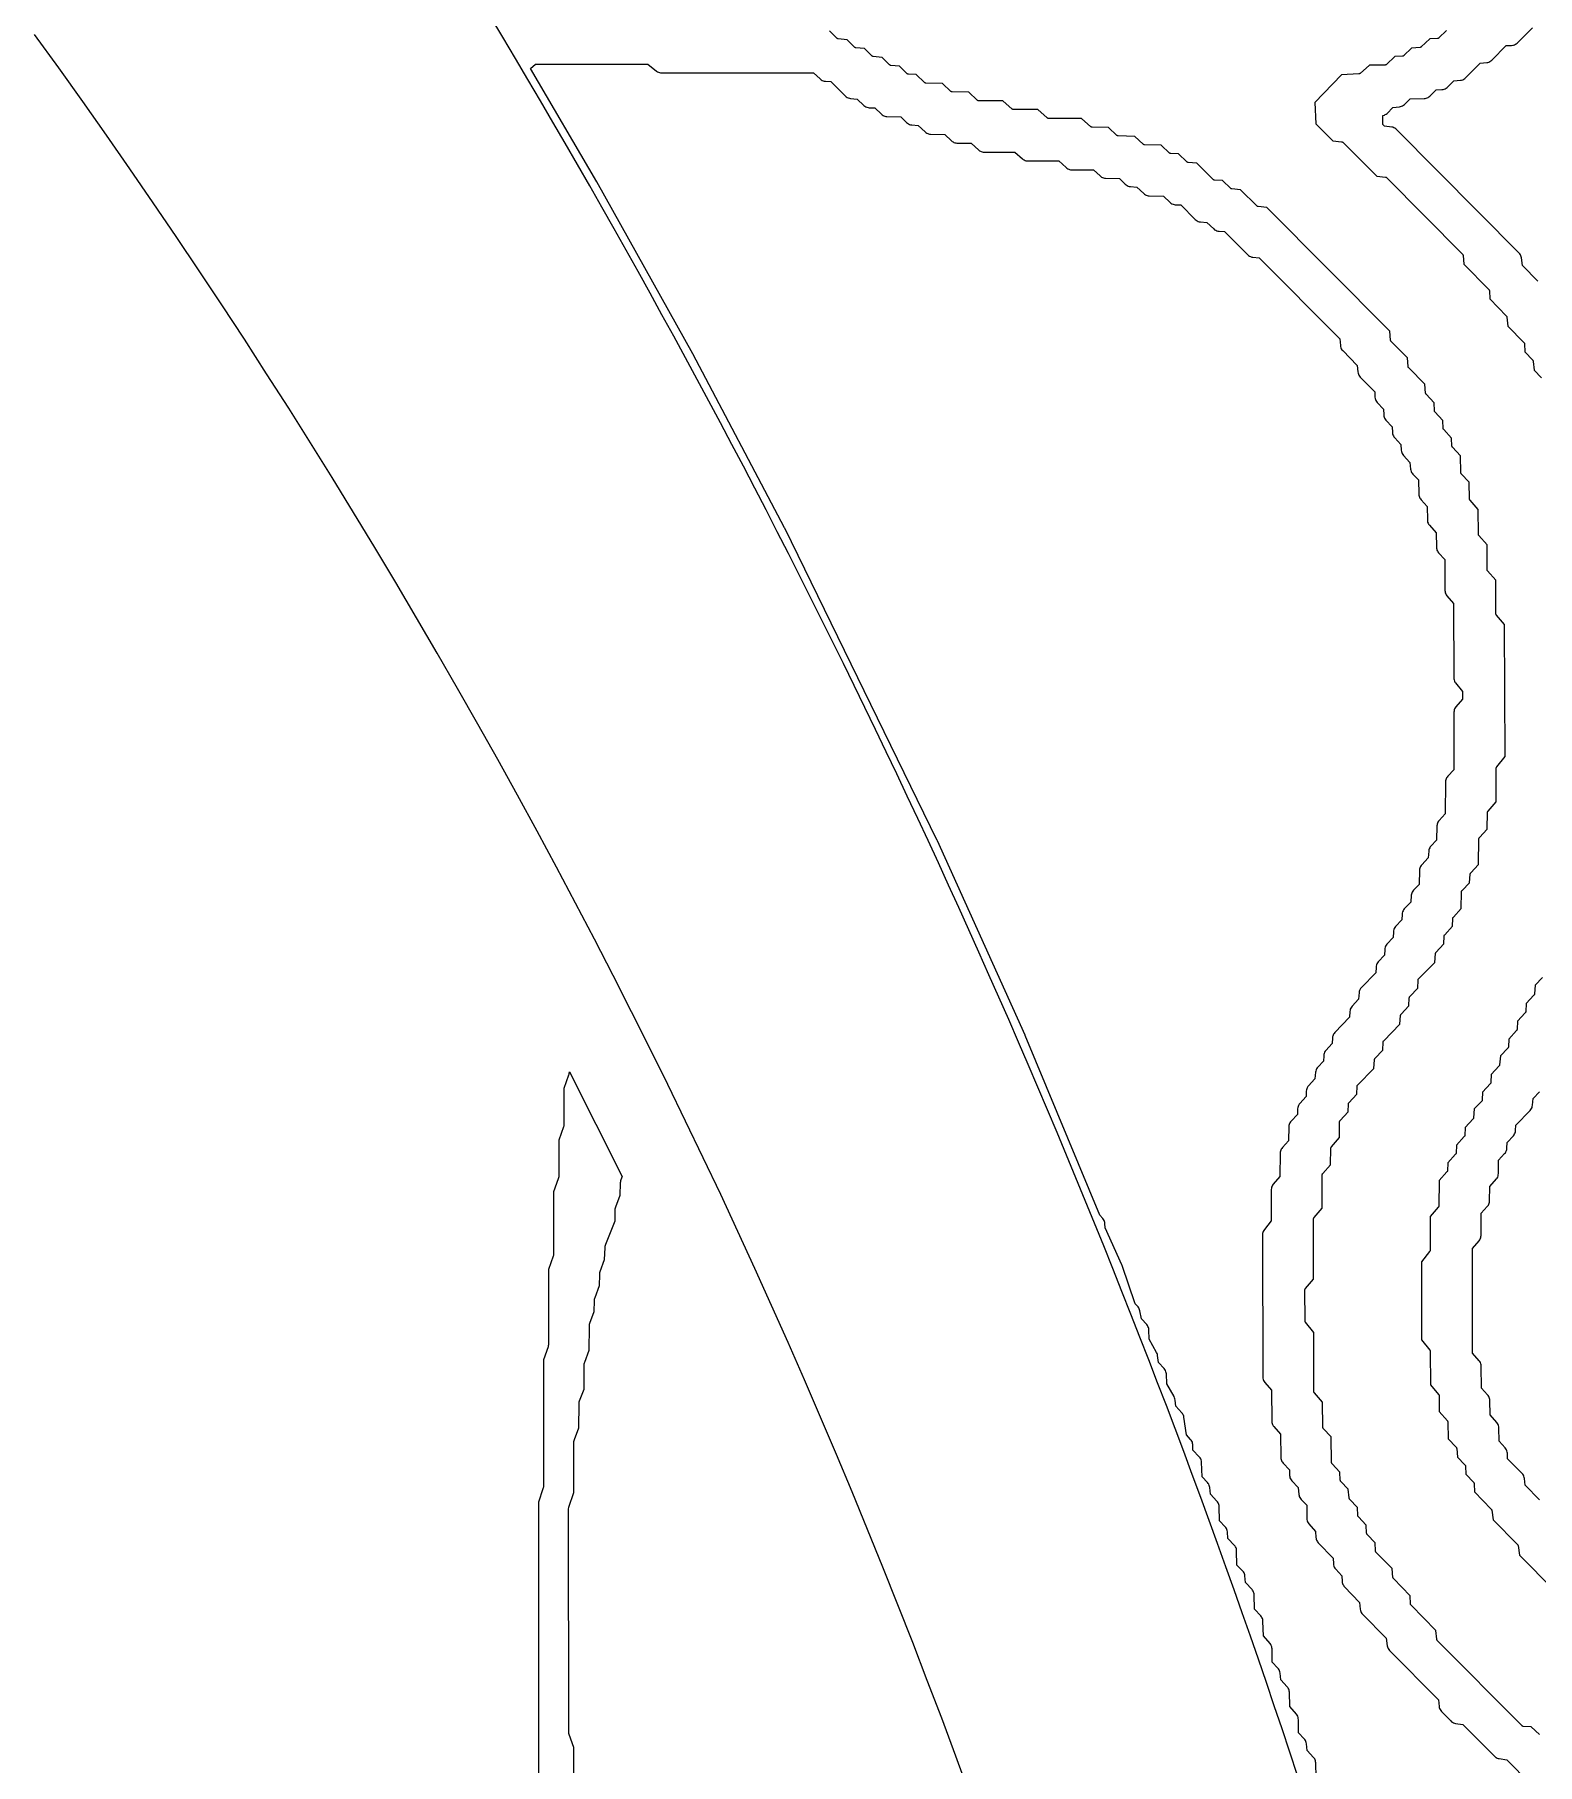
# Model space of a CAD drawing. Header units: inches. Extents: x 36 to 190, y -75 to 56.
# Drawn here: x 39.55 to 44.11, y -5.34 to -0.09 of the extents above; entities that cross this region are included whole.
import ezdxf

# ---------------------------------------------------------------- set-up
doc = ezdxf.new("R2010")
doc.units = ezdxf.units.IN
for name, color, linetype, lineweight in [('01_ORIGINAL_CAD', 7, 'CONTINUOUS', 20), ('02_APPROVED_PDF_OUTLINES', 7, 'CONTINUOUS', 15), ('03_ADDED_AREAS_SAME_COMPOSITION', 7, 'CONTINUOUS', 15)]:
    doc.layers.add(name, color=color, linetype=linetype, lineweight=lineweight)

# ---------------------------------------------------------------- blocks, each defined once
blk = doc.blocks.new('04_NAUTILUS')
at = {"layer": '01_ORIGINAL_CAD'}
blk.add_lwpolyline([(44.2832, 37.0838, 0.090917), (40.9305, 45.9685, -0.652582), (40.9305, 49.0108, -0.158741), (45.0035, 48.4251, -0.098355), (47.824, 46.2028), (47.7547, 46.078)], format="xyb", dxfattribs=at)
blk.add_arc((22.064, 33.1953), 21.6191, 354.05829, 36.03187, dxfattribs=at)
at = {"layer": '02_APPROVED_PDF_OUTLINES'}
for points in [[(43.8346, 45.9249), (43.8118, 45.9021), (43.8114, 45.9018), (43.8109, 45.9014), (43.8104, 45.9011), (43.8099, 45.9009), (43.8094, 45.9007), (43.8089, 45.9005), (43.8084, 45.9004), (43.8078, 45.9004), (43.784, 45.8993), (43.7586, 45.8752), (43.7582, 45.8748), (43.7577, 45.8744), (43.7572, 45.8742), (43.7567, 45.8739), (43.7562, 45.8737), (43.7556, 45.8736), (43.755, 45.8735), (43.7285, 45.8711), (43.7057, 45.8484), (43.7053, 45.848), (43.7048, 45.8477), (43.7044, 45.8474), (43.7039, 45.8471), (43.7034, 45.8469), (43.7028, 45.8468), (43.7023, 45.8467), (43.7017, 45.8466), (43.6779, 45.8456), (43.6526, 45.8214), (43.6521, 45.821), (43.6517, 45.8207), (43.6512, 45.8204), (43.6507, 45.8202), (43.6501, 45.82), (43.6496, 45.8199), (43.649, 45.8198), (43.6485, 45.8197), (43.601, 45.8194), (43.5728, 45.7944), (43.5724, 45.794), (43.5719, 45.7937), (43.5714, 45.7934), (43.5708, 45.7932), (43.5703, 45.793), (43.5697, 45.7929), (43.5691, 45.7929), (43.5163, 45.7904), (43.4348, 45.7066), (43.4379, 45.6416), (43.4902, 45.5892), (43.5167, 45.5869), (43.5173, 45.5868), (43.5178, 45.5867), (43.5184, 45.5865), (43.519, 45.5862), (43.5195, 45.5859), (43.5199, 45.5856), (43.5204, 45.5852), (43.6231, 45.482), (43.6496, 45.4796), (43.6502, 45.4796), (43.6508, 45.4794), (43.6513, 45.4792), (43.6519, 45.479), (43.6524, 45.4787), (43.6529, 45.4783), (43.6533, 45.4779), (43.8839, 45.2453), (43.8843, 45.2449), (43.8847, 45.2444), (43.885, 45.2439), (43.8852, 45.2434), (43.8854, 45.2428), (43.8856, 45.2422), (43.8857, 45.2416), (43.888, 45.2148), (43.9638, 45.138), (43.9642, 45.1375), (43.9646, 45.137), (43.9649, 45.1365), (43.9651, 45.1359), (43.9653, 45.1353), (43.9655, 45.1347), (43.9655, 45.1341), (43.9666, 45.11), (44.0171, 45.0575), (44.0175, 45.057), (44.0178, 45.0566), (44.0181, 45.0561), (44.0183, 45.0555), (44.0185, 45.055), (44.0187, 45.0544), (44.0187, 45.0538), (44.0211, 45.027), (44.0703, 44.977), (44.0707, 44.9766), (44.0711, 44.9761), (44.0714, 44.9755), (44.0716, 44.9749), (44.0718, 44.9743), (44.0719, 44.9737), (44.072, 44.9731), (44.0731, 44.9489), (44.097, 44.9233), (44.0974, 44.9228), (44.0977, 44.9224), (44.098, 44.9219), (44.0982, 44.9214), (44.0984, 44.9208), (44.0985, 44.9203), (44.0986, 44.9197), (44.101, 44.8929), (44.1236, 44.8697)], [(44.1271, 43.0485), (44.1045, 43.0253), (44.1023, 42.9985), (44.1022, 42.998), (44.1021, 42.9974), (44.1019, 42.9969), (44.1017, 42.9963), (44.1014, 42.9958), (44.1011, 42.9954), (44.1007, 42.9949), (44.0768, 42.9692), (44.0759, 42.9451), (44.0758, 42.9445), (44.0757, 42.9439), (44.0755, 42.9433), (44.0753, 42.9427), (44.075, 42.9422), (44.0746, 42.9417), (44.0743, 42.9412), (44.0504, 42.9155), (44.0494, 42.8914), (44.0494, 42.8908), (44.0492, 42.8902), (44.0491, 42.8896), (44.0488, 42.889), (44.0485, 42.8885), (44.0482, 42.888), (44.0478, 42.8875), (44.024, 42.8618), (44.023, 42.8377), (44.0229, 42.8371), (44.0228, 42.8364), (44.0226, 42.8358), (44.0224, 42.8353), (44.0221, 42.8347), (44.0217, 42.8342), (44.0213, 42.8337), (43.9988, 42.8105), (43.9965, 42.7837), (43.9964, 42.7832), (43.9963, 42.7826), (43.9961, 42.7821), (43.9959, 42.7815), (43.9956, 42.781), (43.9953, 42.7806), (43.9949, 42.7801), (43.9711, 42.7544), (43.9701, 42.7303), (43.97, 42.7297), (43.9699, 42.7291), (43.9697, 42.7285), (43.9695, 42.7279), (43.9692, 42.7274), (43.9689, 42.7269), (43.9685, 42.7264), (43.9446, 42.7007), (43.9436, 42.6766), (43.9436, 42.676), (43.9435, 42.6753), (43.9433, 42.6747), (43.943, 42.6742), (43.9427, 42.6736), (43.9424, 42.6731), (43.942, 42.6726), (43.9194, 42.6494), (43.9172, 42.6226), (43.9171, 42.6221), (43.917, 42.6215), (43.9168, 42.621), (43.9166, 42.6204), (43.9163, 42.6199), (43.916, 42.6195), (43.9156, 42.619), (43.8917, 42.5933), (43.8908, 42.5692), (43.8907, 42.5686), (43.8906, 42.568), (43.8904, 42.5674), (43.8902, 42.5668), (43.8899, 42.5663), (43.8896, 42.5658), (43.8892, 42.5653), (43.8653, 42.5396), (43.8643, 42.5155), (43.8643, 42.5149), (43.8641, 42.5143), (43.864, 42.5137), (43.8637, 42.5131), (43.8634, 42.5126), (43.8631, 42.5121), (43.8627, 42.5116), (43.8389, 42.4859), (43.8379, 42.4618), (43.8378, 42.4612), (43.8377, 42.4606), (43.8375, 42.46), (43.8373, 42.4594), (43.837, 42.4589), (43.8367, 42.4584), (43.8363, 42.4579), (43.8125, 42.4323), (43.8115, 42.3546), (43.8115, 42.354), (43.8114, 42.3534), (43.8112, 42.3528), (43.811, 42.3522), (43.8108, 42.3517), (43.8104, 42.3512), (43.8101, 42.3507), (43.7853, 42.3223), (43.7853, 42.2204), (43.7852, 42.2198), (43.7851, 42.2193), (43.785, 42.2187), (43.7848, 42.2182), (43.7846, 42.2176), (43.7843, 42.2171), (43.7839, 42.2167), (43.7588, 42.1853), (43.7592, 41.948), (43.7845, 41.9166), (43.7848, 41.9162), (43.7851, 41.9157), (43.7854, 41.9151), (43.7856, 41.9146), (43.7857, 41.914), (43.7858, 41.9135), (43.7858, 41.9129), (43.7863, 41.811), (43.8112, 41.7826), (43.8115, 41.7821), (43.8119, 41.7816), (43.8121, 41.7811), (43.8123, 41.7805), (43.8125, 41.7799), (43.8126, 41.7793), (43.8126, 41.7787), (43.813, 41.7305), (43.8378, 41.7021), (43.8382, 41.7017), (43.8385, 41.7012), (43.8388, 41.7006), (43.839, 41.7001), (43.8392, 41.6995), (43.8393, 41.6989), (43.8393, 41.6983), (43.8405, 41.6474), (43.8644, 41.6218), (43.8648, 41.6213), (43.8651, 41.6209), (43.8654, 41.6204), (43.8656, 41.6199), (43.8658, 41.6193), (43.8659, 41.6188), (43.866, 41.6182), (43.8684, 41.5914), (43.891, 41.5682), (43.8914, 41.5677), (43.8917, 41.5672), (43.8921, 41.5667), (43.8923, 41.5661), (43.8925, 41.5655), (43.8926, 41.5649), (43.8927, 41.5643), (43.8937, 41.5401), (43.9177, 41.5144), (43.9181, 41.514), (43.9184, 41.5135), (43.9187, 41.513), (43.919, 41.5124), (43.9191, 41.5118), (43.9193, 41.5112), (43.9193, 41.5106), (43.9204, 41.4865), (43.9709, 41.434), (43.9713, 41.4336), (43.9717, 41.433), (43.972, 41.4325), (43.9722, 41.4319), (43.9724, 41.4313), (43.9725, 41.4307), (43.9766, 41.4015), (44.0507, 41.3268), (44.051, 41.3264), (44.0514, 41.326), (44.0517, 41.3255), (44.0519, 41.325), (44.0521, 41.3245), (44.0522, 41.3239), (44.0523, 41.3234), (44.0565, 41.2942), (44.2664, 41.0825)], [(44.1177, 40.749), (44.0923, 40.7731), (44.0684, 40.7741), (44.0679, 40.7742), (44.0673, 40.7743), (44.0668, 40.7744), (44.0663, 40.7746), (44.0658, 40.7749), (44.0653, 40.7752), (44.0649, 40.7755), (44.0644, 40.7759), (43.8072, 41.0353), (43.8068, 41.0357), (43.8065, 41.0362), (43.8062, 41.0367), (43.8059, 41.0373), (43.8057, 41.0378), (43.8056, 41.0384), (43.8055, 41.039), (43.8032, 41.0658), (43.7274, 41.1426), (43.727, 41.1431), (43.7266, 41.1436), (43.7263, 41.1441), (43.726, 41.1447), (43.7259, 41.1453), (43.7257, 41.1459), (43.7257, 41.1465), (43.7246, 41.1707), (43.6741, 41.2231), (43.6737, 41.2236), (43.6734, 41.224), (43.6731, 41.2245), (43.6728, 41.2251), (43.6727, 41.2256), (43.6725, 41.2262), (43.6724, 41.2268), (43.6701, 41.2536), (43.6209, 41.3036), (43.6205, 41.304), (43.6201, 41.3045), (43.6198, 41.3051), (43.6196, 41.3057), (43.6194, 41.3063), (43.6192, 41.3069), (43.6192, 41.3075), (43.6181, 41.3317), (43.5941, 41.3573), (43.5938, 41.3578), (43.5934, 41.3583), (43.5931, 41.3588), (43.5929, 41.3594), (43.5927, 41.36), (43.5926, 41.3606), (43.5925, 41.3612), (43.5915, 41.3853), (43.5675, 41.411), (43.5671, 41.4115), (43.5668, 41.412), (43.5665, 41.4125), (43.5662, 41.413), (43.5661, 41.4136), (43.5659, 41.4142), (43.5659, 41.4148), (43.5648, 41.439), (43.5409, 41.4647), (43.5405, 41.4651), (43.5402, 41.4656), (43.5399, 41.4661), (43.5396, 41.4666), (43.5395, 41.4671), (43.5393, 41.4677), (43.5393, 41.4682), (43.5369, 41.495), (43.5143, 41.5182), (43.5139, 41.5187), (43.5135, 41.5192), (43.5132, 41.5197), (43.513, 41.5203), (43.5128, 41.5209), (43.5127, 41.5215), (43.5126, 41.5221), (43.5115, 41.5463), (43.4876, 41.572), (43.4872, 41.5725), (43.4868, 41.573), (43.4865, 41.5735), (43.4863, 41.5741), (43.4861, 41.5747), (43.486, 41.5753), (43.4859, 41.576), (43.4847, 41.6537), (43.4608, 41.6793), (43.4604, 41.6797), (43.4601, 41.6802), (43.4599, 41.6807), (43.4596, 41.6812), (43.4594, 41.6817), (43.4593, 41.6823), (43.4592, 41.6828), (43.4592, 41.6834), (43.4588, 41.7584), (43.4339, 41.7868), (43.4336, 41.7873), (43.4332, 41.7878), (43.4329, 41.7884), (43.4327, 41.7889), (43.4326, 41.7895), (43.4325, 41.7901), (43.4324, 41.7907), (43.4321, 41.9703), (43.4068, 42.0017), (43.4065, 42.0022), (43.4062, 42.0027), (43.4059, 42.0032), (43.4057, 42.0037), (43.4056, 42.0043), (43.4055, 42.0049), (43.4055, 42.0054), (43.4053, 42.1005), (43.4053, 42.1011), (43.4054, 42.1017), (43.4056, 42.1023), (43.4058, 42.1029), (43.4061, 42.1034), (43.4064, 42.1039), (43.4068, 42.1044), (43.4315, 42.1328), (43.4314, 42.3152), (43.4315, 42.3158), (43.4316, 42.3164), (43.4317, 42.317), (43.4319, 42.3176), (43.4322, 42.3182), (43.4325, 42.3187), (43.4329, 42.3192), (43.4577, 42.3476), (43.4577, 42.4494), (43.4578, 42.45), (43.4578, 42.4506), (43.458, 42.4511), (43.4582, 42.4516), (43.4584, 42.4522), (43.4587, 42.4526), (43.459, 42.4531), (43.4593, 42.4535), (43.4831, 42.4792), (43.4841, 42.5301), (43.4842, 42.5307), (43.4843, 42.5313), (43.4844, 42.5319), (43.4846, 42.5324), (43.4849, 42.5329), (43.4852, 42.5335), (43.4856, 42.5339), (43.5103, 42.5624), (43.5105, 42.6105), (43.5105, 42.6111), (43.5106, 42.6117), (43.5108, 42.6122), (43.5109, 42.6127), (43.5112, 42.6132), (43.5114, 42.6137), (43.5118, 42.6142), (43.5121, 42.6146), (43.536, 42.6403), (43.537, 42.6645), (43.537, 42.6651), (43.5371, 42.6657), (43.5373, 42.6662), (43.5375, 42.6668), (43.5378, 42.6673), (43.5382, 42.6678), (43.5386, 42.6683), (43.5624, 42.694), (43.5634, 42.7182), (43.5635, 42.7188), (43.5636, 42.7194), (43.5638, 42.72), (43.564, 42.7206), (43.5643, 42.7211), (43.5647, 42.7216), (43.5651, 42.7221), (43.6141, 42.7722), (43.6164, 42.799), (43.6164, 42.7996), (43.6166, 42.8001), (43.6167, 42.8006), (43.617, 42.8012), (43.6173, 42.8017), (43.6176, 42.8021), (43.6179, 42.8026), (43.6418, 42.8283), (43.6428, 42.8524), (43.6428, 42.8531), (43.643, 42.8537), (43.6432, 42.8543), (43.6434, 42.8548), (43.6437, 42.8554), (43.6441, 42.8559), (43.6445, 42.8564), (43.6935, 42.9064), (43.6957, 42.9332), (43.6958, 42.9338), (43.6959, 42.9344), (43.6961, 42.9349), (43.6964, 42.9354), (43.6966, 42.9359), (43.697, 42.9364), (43.6973, 42.9368), (43.7212, 42.9625), (43.7222, 42.9867), (43.7222, 42.9873), (43.7223, 42.9879), (43.7225, 42.9885), (43.7227, 42.989), (43.723, 42.9896), (43.7234, 42.9901), (43.7238, 42.9905), (43.7476, 43.0162), (43.7486, 43.0404), (43.7487, 43.041), (43.7488, 43.0416), (43.749, 43.0422), (43.7492, 43.0428), (43.7495, 43.0434), (43.7499, 43.0439), (43.7503, 43.0443), (43.7993, 43.0944), (43.8016, 43.1212), (43.8016, 43.1218), (43.8018, 43.1223), (43.8019, 43.1229), (43.8022, 43.1234), (43.8024, 43.1239), (43.8028, 43.1244), (43.8031, 43.1248), (43.827, 43.1505), (43.828, 43.1746), (43.828, 43.1753), (43.8282, 43.1758), (43.8283, 43.1764), (43.8286, 43.177), (43.8289, 43.1775), (43.8292, 43.178), (43.8296, 43.1785), (43.8534, 43.2042), (43.8544, 43.2283), (43.8545, 43.229), (43.8546, 43.2295), (43.8548, 43.2301), (43.855, 43.2307), (43.8553, 43.2312), (43.8556, 43.2317), (43.856, 43.2322), (43.8798, 43.2578), (43.8808, 43.3088), (43.8809, 43.3093), (43.8809, 43.3099), (43.8811, 43.3104), (43.8813, 43.311), (43.8815, 43.3115), (43.8818, 43.3119), (43.8821, 43.3124), (43.8825, 43.3128), (43.905, 43.336), (43.9073, 43.3628), (43.9074, 43.3634), (43.9075, 43.364), (43.9077, 43.3645), (43.9079, 43.365), (43.9082, 43.3655), (43.9085, 43.366), (43.9089, 43.3664), (43.9326, 43.3921), (43.9336, 43.4698), (43.9336, 43.4704), (43.9337, 43.471), (43.9339, 43.4717), (43.9341, 43.4722), (43.9344, 43.4728), (43.9348, 43.4733), (43.9352, 43.4738), (43.959, 43.4994), (43.96, 43.5504), (43.96, 43.551), (43.9601, 43.5516), (43.9603, 43.5521), (43.9605, 43.5527), (43.9608, 43.5532), (43.9611, 43.5537), (43.9615, 43.5542), (43.9862, 43.5826), (43.9863, 43.6845), (43.9863, 43.6851), (43.9864, 43.6856), (43.9865, 43.6862), (43.9867, 43.6867), (43.987, 43.6873), (43.9873, 43.6878), (43.9876, 43.6882), (44.0128, 43.7196), (44.0117, 44.1208), (43.9869, 44.1491), (43.9865, 44.1496), (43.9862, 44.1501), (43.9859, 44.1507), (43.9857, 44.1513), (43.9855, 44.1519), (43.9854, 44.1525), (43.9854, 44.1531), (43.9849, 44.2549), (43.9601, 44.2833), (43.9597, 44.2838), (43.9594, 44.2843), (43.9591, 44.2849), (43.9589, 44.2854), (43.9587, 44.286), (43.9586, 44.2866), (43.9586, 44.2872), (43.9582, 44.3623), (43.9333, 44.3907), (43.9329, 44.3911), (43.9326, 44.3917), (43.9323, 44.3922), (43.9321, 44.3928), (43.932, 44.3934), (43.9319, 44.394), (43.9318, 44.3946), (43.9314, 44.4696), (43.9066, 44.498), (43.9062, 44.4985), (43.9059, 44.499), (43.9056, 44.4995), (43.9054, 44.5001), (43.9052, 44.5006), (43.9051, 44.5012), (43.9051, 44.5018), (43.9039, 44.5527), (43.88, 44.5784), (43.8796, 44.5788), (43.8793, 44.5794), (43.879, 44.5799), (43.8787, 44.5805), (43.8785, 44.5811), (43.8784, 44.5817), (43.8784, 44.5823), (43.8772, 44.6332), (43.8533, 44.6589), (43.8529, 44.6593), (43.8526, 44.6598), (43.8523, 44.6604), (43.852, 44.6609), (43.8519, 44.6615), (43.8518, 44.6621), (43.8517, 44.6627), (43.8506, 44.6869), (43.8267, 44.7125), (43.8263, 44.713), (43.8259, 44.7135), (43.8256, 44.714), (43.8254, 44.7146), (43.8252, 44.7152), (43.8251, 44.7157), (43.8251, 44.7163), (43.824, 44.7405), (43.8, 44.7662), (43.7996, 44.7666), (43.7993, 44.7671), (43.799, 44.7677), (43.7988, 44.7682), (43.7986, 44.7688), (43.7985, 44.7694), (43.7984, 44.77), (43.7973, 44.7942), (43.7734, 44.8198), (43.773, 44.8203), (43.7727, 44.8207), (43.7724, 44.8212), (43.7722, 44.8218), (43.772, 44.8223), (43.7719, 44.8228), (43.7718, 44.8234), (43.7694, 44.8502), (43.7202, 44.9002), (43.7198, 44.9006), (43.7195, 44.9011), (43.7192, 44.9016), (43.7189, 44.9022), (43.7188, 44.9027), (43.7186, 44.9033), (43.7185, 44.9039), (43.7162, 44.9307), (43.667, 44.9807), (43.6666, 44.9811), (43.6663, 44.9816), (43.666, 44.9821), (43.6657, 44.9827), (43.6655, 44.9832), (43.6654, 44.9838), (43.6653, 44.9844), (43.6629, 45.0112), (43.2895, 45.3877), (43.2631, 45.39), (43.2625, 45.3901), (43.2619, 45.3903), (43.2613, 45.3905), (43.2608, 45.3907), (43.2603, 45.391), (43.2598, 45.3914), (43.2594, 45.3918), (43.2098, 45.4413), (43.1833, 45.4437), (43.1828, 45.4437), (43.1822, 45.4439), (43.1817, 45.4441), (43.1811, 45.4443), (43.1806, 45.4446), (43.1802, 45.4449), (43.1797, 45.4453), (43.1543, 45.4694), (43.1305, 45.4704), (43.1299, 45.4705), (43.1294, 45.4706), (43.1288, 45.4707), (43.1283, 45.4709), (43.1278, 45.4712), (43.1273, 45.4715), (43.1269, 45.4718), (43.1265, 45.4722), (43.077, 45.5217), (43.0505, 45.5241), (43.0499, 45.5242), (43.0493, 45.5243), (43.0488, 45.5245), (43.0483, 45.5247), (43.0478, 45.525), (43.0473, 45.5253), (43.0469, 45.5257), (43.0214, 45.5498), (42.9976, 45.5509), (42.997, 45.5509), (42.9964, 45.551), (42.9958, 45.5512), (42.9952, 45.5515), (42.9947, 45.5518), (42.9942, 45.5521), (42.9937, 45.5525), (42.9683, 45.5766), (42.918, 45.5776), (42.9175, 45.5777), (42.9169, 45.5778), (42.9164, 45.5779), (42.9159, 45.5781), (42.9154, 45.5783), (42.9149, 45.5786), (42.9145, 45.5789), (42.914, 45.5793), (42.8886, 45.6033), (42.8383, 45.6044), (42.8378, 45.6045), (42.8373, 45.6045), (42.8367, 45.6047), (42.8362, 45.6049), (42.8357, 45.6051), (42.8352, 45.6054), (42.8348, 45.6057), (42.8343, 45.6061), (42.809, 45.6301), (42.7587, 45.6312), (42.7581, 45.6312), (42.7575, 45.6313), (42.7569, 45.6315), (42.7563, 45.6317), (42.7558, 45.632), (42.7553, 45.6323), (42.7548, 45.6327), (42.7266, 45.6577), (42.626, 45.6579), (42.6254, 45.658), (42.6248, 45.6581), (42.6242, 45.6582), (42.6236, 45.6584), (42.623, 45.6587), (42.6225, 45.6591), (42.622, 45.6594), (42.5938, 45.6845), (42.5198, 45.6847), (42.5192, 45.6847), (42.5185, 45.6848), (42.5179, 45.685), (42.5174, 45.6852), (42.5168, 45.6855), (42.5163, 45.6858), (42.5158, 45.6862), (42.4876, 45.7112), (42.4135, 45.7115), (42.413, 45.7115), (42.4124, 45.7116), (42.4119, 45.7117), (42.4113, 45.7119), (42.4108, 45.7121), (42.4103, 45.7124), (42.4099, 45.7127), (42.4094, 45.7131), (42.384, 45.7372), (42.3338, 45.7382), (42.3332, 45.7383), (42.3327, 45.7384), (42.3321, 45.7385), (42.3316, 45.7387), (42.3311, 45.7389), (42.3306, 45.7392), (42.3302, 45.7395), (42.3298, 45.7399), (42.3044, 45.764), (42.2541, 45.765), (42.2535, 45.7651), (42.253, 45.7651), (42.2524, 45.7653), (42.2519, 45.7655), (42.2514, 45.7657), (42.2509, 45.766), (42.2505, 45.7663), (42.2501, 45.7667), (42.2246, 45.7908), (42.2008, 45.7918), (42.2002, 45.7919), (42.1997, 45.792), (42.1992, 45.7921), (42.1987, 45.7923), (42.1982, 45.7926), (42.1977, 45.7929), (42.1972, 45.7932), (42.1968, 45.7936), (42.1739, 45.8163), (42.1474, 45.8186), (42.1468, 45.8187), (42.1462, 45.8189), (42.1457, 45.8191), (42.1451, 45.8193), (42.1446, 45.8196), (42.1441, 45.82), (42.1437, 45.8204), (42.1208, 45.8431), (42.0942, 45.8454), (42.0937, 45.8455), (42.0931, 45.8457), (42.0925, 45.8459), (42.092, 45.8461), (42.0915, 45.8464), (42.091, 45.8468), (42.0906, 45.8472), (42.0676, 45.8699), (42.0411, 45.8722), (42.0405, 45.8723), (42.0399, 45.8725), (42.0394, 45.8727), (42.0388, 45.8729), (42.0383, 45.8732), (42.0379, 45.8736), (42.0374, 45.874), (42.0145, 45.8967), (41.988, 45.899), (41.9874, 45.8991), (41.9868, 45.8993), (41.9862, 45.8995), (41.9857, 45.8997), (41.9852, 45.9), (41.9847, 45.9004), (41.9843, 45.9008), (41.9613, 45.9235)], [(44.118, 41.462), (44.0736, 41.5071), (44.0719, 41.5271), (44.0714, 41.5305), (44.0704, 41.5338), (44.0689, 41.5369), (44.067, 41.5398), (44.0648, 41.5425), (44.0208, 41.5871), (44.0201, 41.6039), (44.0197, 41.6074), (44.0188, 41.6109), (44.0174, 41.6141), (44.0156, 41.6171), (44.0134, 41.6199), (43.9946, 41.64), (43.9943, 41.6807), (43.994, 41.6843), (43.9932, 41.6877), (43.9919, 41.6911), (43.9902, 41.6942), (43.9881, 41.697), (43.9677, 41.7203), (43.9667, 41.7644), (43.9665, 41.7674), (43.9658, 41.7704), (43.9649, 41.7733), (43.9636, 41.776), (43.9619, 41.7786), (43.96, 41.7809), (43.9412, 41.801), (43.9408, 41.8685), (43.9405, 41.8721), (43.9398, 41.8755), (43.9385, 41.8789), (43.9368, 41.882), (43.9346, 41.8848), (43.9145, 41.9079), (43.9139, 42.2257), (43.9339, 42.2488), (43.9361, 42.2516), (43.9378, 42.2547), (43.939, 42.2581), (43.9398, 42.2616), (43.9401, 42.2651), (43.9402, 42.3326), (43.9589, 42.3527), (43.9608, 42.3551), (43.9624, 42.3576), (43.9637, 42.3604), (43.9647, 42.3633), (43.9653, 42.3662), (43.9656, 42.3693), (43.9664, 42.4134), (43.9867, 42.4367), (43.9888, 42.4395), (43.9905, 42.4426), (43.9918, 42.446), (43.9925, 42.4494), (43.9928, 42.453), (43.9929, 42.4936), (44.0117, 42.5138), (44.0139, 42.5166), (44.0157, 42.5196), (44.017, 42.5229), (44.0179, 42.5263), (44.0183, 42.5298), (44.019, 42.547), (44.0381, 42.5675), (44.0403, 42.5703), (44.0421, 42.5733), (44.0435, 42.5766), (44.0444, 42.58), (44.0448, 42.5835), (44.0455, 42.6003), (44.0892, 42.645), (44.0915, 42.6476), (44.0933, 42.6505), (44.0948, 42.6537), (44.0957, 42.657), (44.0963, 42.6604), (44.098, 42.6808), (44.1175, 42.7018)], [(44.1126, 45.1631), (44.0661, 45.2114), (44.0628, 45.2346), (44.0622, 45.2377), (44.0612, 45.2408), (44.0597, 45.2436), (44.058, 45.2463), (44.0558, 45.2487), (43.6835, 45.6242), (43.6811, 45.6263), (43.6784, 45.6282), (43.6755, 45.6296), (43.6725, 45.6307), (43.6693, 45.6313), (43.6467, 45.6346), (43.6419, 45.6393), (43.6419, 45.6665), (43.6432, 45.6668), (43.6463, 45.6678), (43.6492, 45.6693), (43.6519, 45.6711), (43.6544, 45.6732), (43.6724, 45.6911), (43.692, 45.6929), (43.6955, 45.6935), (43.6988, 45.6945), (43.7019, 45.696), (43.7048, 45.6978), (43.7074, 45.7001), (43.7247, 45.7173), (43.7673, 45.7183), (43.7704, 45.7186), (43.7734, 45.7192), (43.7763, 45.7202), (43.7791, 45.7216), (43.7817, 45.7232), (43.784, 45.7252), (43.8042, 45.7445), (43.8209, 45.7452), (43.8245, 45.7456), (43.8279, 45.7466), (43.8312, 45.748), (43.8343, 45.7498), (43.8371, 45.7521), (43.8577, 45.7718), (43.8777, 45.7736), (43.8811, 45.7741), (43.8845, 45.7752), (43.8876, 45.7766), (43.8906, 45.7786), (43.8932, 45.7809), (43.9376, 45.8256), (43.9572, 45.8273), (43.9607, 45.8279), (43.964, 45.8289), (43.9672, 45.8304), (43.9701, 45.8323), (43.9727, 45.8346), (44.0167, 45.8788), (44.033, 45.8796), (44.0361, 45.8799), (44.039, 45.8806), (44.0419, 45.8816), (44.0446, 45.883), (44.0471, 45.8847), (44.0494, 45.8867), (44.0965, 45.933)], [(43.4389, 40.6194), (43.4379, 40.6636), (43.4377, 40.6666), (43.437, 40.6696), (43.4361, 40.6724), (43.4348, 40.6752), (43.4331, 40.6777), (43.4312, 40.68), (43.4116, 40.701), (43.4098, 40.7214), (43.4093, 40.7248), (43.4083, 40.7281), (43.4069, 40.7312), (43.405, 40.7341), (43.4028, 40.7367), (43.3857, 40.7542), (43.3854, 40.7945), (43.3851, 40.7981), (43.3844, 40.8016), (43.3831, 40.8049), (43.3814, 40.808), (43.3792, 40.8108), (43.3589, 40.8341), (43.3579, 40.8782), (43.3576, 40.8812), (43.357, 40.8842), (43.356, 40.8871), (43.3547, 40.8898), (43.3531, 40.8924), (43.3512, 40.8947), (43.3316, 40.9157), (43.3298, 40.9361), (43.3292, 40.9395), (43.3282, 40.9427), (43.3268, 40.9458), (43.325, 40.9487), (43.3228, 40.9513), (43.3057, 40.9688), (43.3054, 41.0092), (43.3051, 41.0127), (43.3043, 41.0162), (43.3031, 41.0195), (43.3013, 41.0226), (43.2992, 41.0255), (43.2789, 41.0487), (43.2778, 41.0929), (43.2776, 41.0959), (43.277, 41.0989), (43.276, 41.1017), (43.2747, 41.1045), (43.273, 41.107), (43.2711, 41.1094), (43.2521, 41.1297), (43.2511, 41.1734), (43.2509, 41.1764), (43.2503, 41.1794), (43.2493, 41.1822), (43.248, 41.185), (43.2463, 41.1875), (43.2444, 41.1899), (43.2248, 41.2109), (43.223, 41.2312), (43.2225, 41.2346), (43.2215, 41.2379), (43.2201, 41.241), (43.2182, 41.2439), (43.216, 41.2465), (43.1988, 41.2642), (43.1978, 41.3075), (43.1975, 41.3106), (43.1969, 41.3135), (43.196, 41.3164), (43.1946, 41.3191), (43.193, 41.3217), (43.1911, 41.324), (43.1715, 41.345), (43.1697, 41.3654), (43.1692, 41.3688), (43.1682, 41.3721), (43.1667, 41.3752), (43.1649, 41.3781), (43.1627, 41.3807), (43.1454, 41.3983), (43.1444, 41.4417), (43.1442, 41.4447), (43.1436, 41.4477), (43.1426, 41.4506), (43.1413, 41.4533), (43.1397, 41.4559), (43.1377, 41.4582), (43.1181, 41.4792), (43.1163, 41.4996), (43.1158, 41.5029), (43.1148, 41.5062), (43.1134, 41.5093), (43.1116, 41.5122), (43.1093, 41.5148), (43.0927, 41.5319), (43.0911, 41.5762), (43.0907, 41.5797), (43.0898, 41.5832), (43.0885, 41.5865), (43.0866, 41.5896), (43.0844, 41.5924), (43.0652, 41.6129), (43.0644, 41.6301), (43.064, 41.6335), (43.0632, 41.6369), (43.0619, 41.6401), (43.0601, 41.6431), (43.058, 41.6458), (43.0454, 41.6596), (43.0375, 41.7131), (43.0369, 41.716), (43.0359, 41.7189), (43.0346, 41.7216), (43.033, 41.7242), (43.0311, 41.7265), (43.0127, 41.7462), (43.011, 41.7653), (43.0104, 41.7689), (43.0093, 41.7724), (43.0077, 41.7757), (42.9854, 41.8141), (42.9844, 41.8444), (42.984, 41.848), (42.9832, 41.8514), (42.9818, 41.8547), (42.98, 41.8578), (42.9778, 41.8606), (42.9605, 41.8792), (42.9575, 41.9007), (42.9569, 41.9037), (42.956, 41.9066), (42.9547, 41.9093), (42.932, 41.9505), (42.9311, 41.9786), (42.9307, 41.9822), (42.9298, 41.9856), (42.9285, 41.9889), (42.9267, 41.9919), (42.9245, 41.9947), (42.9084, 42.0122), (42.904, 42.0359), (42.9032, 42.0392), (42.902, 42.0423), (42.9003, 42.0452), (42.8983, 42.0479), (42.8899, 42.0575), (42.8497, 42.1738), (42.8489, 42.1758), (42.7986, 42.2882), (42.7977, 42.3014), (42.7973, 42.3046), (42.7964, 42.3078), (42.7952, 42.3108), (42.7935, 42.3136), (42.7916, 42.3162), (42.7824, 42.3267), (42.5559, 42.8728), (42.5556, 42.8735), (42.289, 43.4638), (42.2887, 43.4645), (41.8251, 44.4134), (41.8247, 44.4141), (41.5461, 44.9423), (41.5459, 44.9428), (41.2551, 45.4648), (41.2549, 45.4653), (41.0528, 45.8096), (41.0685, 45.8225), (41.2391, 45.8226), (41.4097, 45.8227), (41.4357, 45.8016), (41.4385, 45.7996), (41.4415, 45.798), (41.4447, 45.7969), (41.4481, 45.7962), (41.4515, 45.7959), (41.9131, 45.7963), (41.9329, 45.7775), (41.9357, 45.7752), (41.9387, 45.7734), (41.942, 45.772), (41.9455, 45.7711), (41.949, 45.7706), (41.9654, 45.7699), (42.0095, 45.7257), (42.0122, 45.7234), (42.0151, 45.7215), (42.0182, 45.7201), (42.0216, 45.7191), (42.025, 45.7185), (42.045, 45.7167), (42.0658, 45.6971), (42.0685, 45.6948), (42.0716, 45.6929), (42.0749, 45.6916), (42.0783, 45.6906), (42.0819, 45.6902), (42.0986, 45.6895), (42.1189, 45.6703), (42.1213, 45.6683), (42.1238, 45.6666), (42.1266, 45.6653), (42.1295, 45.6643), (42.1325, 45.6637), (42.1356, 45.6634), (42.1782, 45.6625), (42.1956, 45.6453), (42.1982, 45.643), (42.2011, 45.6411), (42.2043, 45.6397), (42.2076, 45.6387), (42.211, 45.6381), (42.231, 45.6364), (42.2517, 45.6167), (42.2541, 45.6147), (42.2567, 45.613), (42.2594, 45.6117), (42.2623, 45.6107), (42.2653, 45.6101), (42.2684, 45.6098), (42.3114, 45.6089), (42.3314, 45.5899), (42.3338, 45.5879), (42.3364, 45.5863), (42.3391, 45.5849), (42.342, 45.5839), (42.345, 45.5833), (42.3481, 45.583), (42.3915, 45.5821), (42.4145, 45.5617), (42.4169, 45.5598), (42.4195, 45.5583), (42.4222, 45.557), (42.4251, 45.5561), (42.4281, 45.5556), (42.4311, 45.5554), (42.5245, 45.5552), (42.5473, 45.535), (42.5497, 45.5331), (42.5523, 45.5315), (42.555, 45.5303), (42.5579, 45.5294), (42.5608, 45.5288), (42.5639, 45.5287), (42.6573, 45.5285), (42.6801, 45.5082), (42.6825, 45.5064), (42.685, 45.5048), (42.6878, 45.5036), (42.6906, 45.5027), (42.6936, 45.5021), (42.6966, 45.5019), (42.763, 45.5017), (42.7829, 45.4829), (42.7852, 45.4809), (42.7878, 45.4792), (42.7906, 45.4779), (42.7935, 45.4769), (42.7965, 45.4763), (42.7995, 45.476), (42.8422, 45.4751), (42.8596, 45.4579), (42.8622, 45.4556), (42.8651, 45.4538), (42.8682, 45.4523), (42.8715, 45.4513), (42.8749, 45.4507), (42.8949, 45.449), (42.9157, 45.4293), (42.9181, 45.4273), (42.9206, 45.4257), (42.9234, 45.4243), (42.9263, 45.4233), (42.9293, 45.4227), (42.9324, 45.4224), (42.9753, 45.4215), (42.9954, 45.4025), (42.9981, 45.4003), (43.0012, 45.3984), (43.0045, 45.397), (43.0079, 45.3961), (43.0115, 45.3957), (43.0278, 45.395), (43.072, 45.3508), (43.0747, 45.3485), (43.0776, 45.3466), (43.0807, 45.3451), (43.0841, 45.3441), (43.0875, 45.3435), (43.1075, 45.3418), (43.1283, 45.3221), (43.131, 45.3198), (43.1341, 45.318), (43.1374, 45.3166), (43.1408, 45.3157), (43.1444, 45.3153), (43.1607, 45.3146), (43.2315, 45.2436), (43.2341, 45.2413), (43.237, 45.2394), (43.2402, 45.2379), (43.2435, 45.2368), (43.247, 45.2363), (43.2665, 45.2346), (43.511, 44.9881), (43.5127, 44.9681), (43.5132, 44.9647), (43.5142, 44.9614), (43.5157, 44.9583), (43.5175, 44.9554), (43.5198, 44.9528), (43.5642, 44.9077), (43.5659, 44.8877), (43.5665, 44.8843), (43.5675, 44.881), (43.5689, 44.8778), (43.5708, 44.8749), (43.573, 44.8723), (43.617, 44.8276), (43.6177, 44.8108), (43.6182, 44.8073), (43.619, 44.8039), (43.6204, 44.8007), (43.6222, 44.7976), (43.6244, 44.7949), (43.6436, 44.7743), (43.6444, 44.7572), (43.6448, 44.7537), (43.6457, 44.7502), (43.6471, 44.747), (43.6489, 44.744), (43.6511, 44.7412), (43.6703, 44.7207), (43.671, 44.7035), (43.6714, 44.7), (43.6723, 44.6966), (43.6737, 44.6933), (43.6755, 44.6903), (43.6777, 44.6876), (43.6969, 44.667), (43.6977, 44.6498), (43.6981, 44.6463), (43.699, 44.6429), (43.7004, 44.6397), (43.7022, 44.6366), (43.7044, 44.6339), (43.724, 44.6129), (43.7258, 44.5925), (43.7263, 44.5892), (43.7273, 44.5859), (43.7287, 44.5828), (43.7306, 44.5799), (43.7328, 44.5773), (43.75, 44.5596), (43.751, 44.5162), (43.7513, 44.5132), (43.7519, 44.5102), (43.7529, 44.5074), (43.7542, 44.5046), (43.7558, 44.5021), (43.7577, 44.4997), (43.7766, 44.4796), (43.7769, 44.4389), (43.7771, 44.4354), (43.7779, 44.4319), (43.7792, 44.4286), (43.7809, 44.4255), (43.783, 44.4226), (43.8034, 44.3994), (43.8044, 44.3552), (43.8047, 44.3522), (43.8053, 44.3492), (43.8062, 44.3464), (43.8076, 44.3436), (43.8092, 44.3411), (43.8111, 44.3387), (43.8299, 44.3186), (43.8304, 44.2243), (43.8306, 44.2207), (43.8314, 44.2173), (43.8327, 44.2139), (43.8344, 44.2108), (43.8365, 44.208), (43.8567, 44.1849), (43.8571, 43.9589), (43.8574, 43.9555), (43.858, 43.9522), (43.8592, 43.949), (43.8607, 43.946), (43.8627, 43.9432), (43.8837, 43.9171), (43.8838, 43.9052), (43.8838, 43.8939), (43.8637, 43.8709), (43.8616, 43.868), (43.8599, 43.8649), (43.8586, 43.8615), (43.8579, 43.858), (43.8576, 43.8545), (43.8577, 43.6797), (43.839, 43.6596), (43.837, 43.6572), (43.8354, 43.6546), (43.8341, 43.6518), (43.8331, 43.6489), (43.8325, 43.6458), (43.8323, 43.6428), (43.8315, 43.5456), (43.8127, 43.5253), (43.8108, 43.523), (43.8091, 43.5204), (43.8078, 43.5177), (43.8069, 43.5148), (43.8063, 43.5118), (43.806, 43.5088), (43.8052, 43.4654), (43.788, 43.4478), (43.7858, 43.4452), (43.784, 43.4423), (43.7826, 43.4391), (43.7816, 43.4359), (43.7811, 43.4325), (43.7794, 43.4121), (43.7599, 43.3911), (43.7579, 43.3887), (43.7563, 43.3862), (43.755, 43.3834), (43.754, 43.3806), (43.7534, 43.3776), (43.7532, 43.3746), (43.7524, 43.3312), (43.7352, 43.3135), (43.733, 43.3109), (43.7312, 43.308), (43.7297, 43.3049), (43.7288, 43.3016), (43.7282, 43.2982), (43.7265, 43.2779), (43.707, 43.2569), (43.7048, 43.2541), (43.703, 43.2511), (43.7016, 43.2478), (43.7008, 43.2444), (43.7004, 43.2409), (43.6997, 43.2237), (43.6806, 43.2032), (43.6784, 43.2004), (43.6766, 43.1974), (43.6752, 43.1941), (43.6743, 43.1907), (43.6739, 43.1872), (43.6732, 43.17), (43.6541, 43.1495), (43.6519, 43.1467), (43.6501, 43.1437), (43.6488, 43.1404), (43.6479, 43.137), (43.6475, 43.1335), (43.6468, 43.1163), (43.6277, 43.0958), (43.6255, 43.093), (43.6237, 43.09), (43.6223, 43.0867), (43.6214, 43.0833), (43.621, 43.0798), (43.6204, 43.063), (43.5766, 43.0183), (43.5743, 43.0156), (43.5725, 43.0127), (43.5711, 43.0096), (43.5701, 43.0063), (43.5695, 43.0029), (43.5678, 42.9825), (43.5483, 42.9615), (43.5461, 42.9587), (43.5443, 42.9557), (43.5429, 42.9524), (43.5421, 42.949), (43.5417, 42.9455), (43.541, 42.9286), (43.4956, 42.8812), (43.4937, 42.8789), (43.492, 42.8764), (43.4907, 42.8737), (43.4897, 42.8709), (43.489, 42.8679), (43.4887, 42.8649), (43.488, 42.8478), (43.4689, 42.8272), (43.4667, 42.8245), (43.4649, 42.8214), (43.4636, 42.8182), (43.4627, 42.8148), (43.4623, 42.8112), (43.4616, 42.7944), (43.4442, 42.7765), (43.442, 42.7739), (43.4402, 42.771), (43.4388, 42.7679), (43.4378, 42.7646), (43.4373, 42.7612), (43.4356, 42.7408), (43.4161, 42.7198), (43.4138, 42.7171), (43.412, 42.714), (43.4107, 42.7108), (43.4098, 42.7074), (43.4094, 42.7038), (43.4087, 42.6867), (43.3896, 42.6661), (43.3874, 42.6634), (43.3856, 42.6603), (43.3842, 42.6571), (43.3834, 42.6537), (43.383, 42.6501), (43.3823, 42.633), (43.3632, 42.6124), (43.3613, 42.6101), (43.3596, 42.6075), (43.3583, 42.6048), (43.3574, 42.6019), (43.3567, 42.5989), (43.3565, 42.5959), (43.3557, 42.5522), (43.3368, 42.5319), (43.3348, 42.5295), (43.3332, 42.5269), (43.3319, 42.5242), (43.3309, 42.5213), (43.3303, 42.5182), (43.3301, 42.5152), (43.3292, 42.4443), (43.3091, 42.4211), (43.3069, 42.4183), (43.3052, 42.4151), (43.304, 42.4118), (43.3032, 42.4083), (43.3029, 42.4047), (43.3029, 42.3094), (43.2819, 42.2832), (43.2799, 42.2804), (43.2784, 42.2774), (43.2773, 42.2742), (43.2766, 42.2709), (43.2764, 42.2675), (43.2775, 41.8352), (43.2777, 41.8316), (43.2785, 41.8281), (43.2798, 41.8248), (43.2815, 41.8216), (43.2837, 41.8188), (43.3038, 41.7957), (43.3043, 41.7009), (43.3045, 41.6974), (43.3053, 41.6939), (43.3066, 41.6906), (43.3083, 41.6874), (43.3105, 41.6846), (43.3307, 41.6614), (43.3319, 41.5905), (43.3321, 41.5875), (43.3327, 41.5845), (43.3337, 41.5816), (43.335, 41.5788), (43.3366, 41.5762), (43.3386, 41.5739), (43.3578, 41.5533), (43.3585, 41.5361), (43.3589, 41.5326), (43.3598, 41.5292), (43.3612, 41.526), (43.363, 41.5229), (43.3652, 41.5202), (43.3848, 41.4992), (43.3866, 41.4788), (43.3872, 41.4755), (43.3881, 41.4722), (43.3896, 41.4691), (43.3914, 41.4662), (43.3936, 41.4636), (43.4107, 41.4461), (43.411, 41.4057), (43.4113, 41.4022), (43.4121, 41.3987), (43.4133, 41.3954), (43.4151, 41.3923), (43.4172, 41.3894), (43.4377, 41.3659), (43.4385, 41.3483), (43.4388, 41.3453), (43.4395, 41.3424), (43.4405, 41.3396), (43.4419, 41.3369), (43.4435, 41.3344), (43.4455, 41.3321), (43.491, 41.2848), (43.4918, 41.2678), (43.4922, 41.2643), (43.4931, 41.2609), (43.4944, 41.2577), (43.4962, 41.2546), (43.4985, 41.2519), (43.5176, 41.2314), (43.5184, 41.2142), (43.5187, 41.2112), (43.5194, 41.2083), (43.5204, 41.2054), (43.5218, 41.2028), (43.5234, 41.2003), (43.5254, 41.198), (43.5713, 41.1502), (43.5731, 41.1301), (43.5736, 41.1266), (43.5746, 41.1233), (43.5761, 41.1202), (43.578, 41.1173), (43.5802, 41.1147), (43.6517, 41.0422), (43.6549, 41.0192), (43.6556, 41.0161), (43.6566, 41.013), (43.658, 41.0102), (43.6598, 41.0075), (43.6619, 41.0051), (43.8108, 40.8549), (43.8126, 40.835), (43.8131, 40.8316), (43.8141, 40.8283), (43.8155, 40.8252), (43.8174, 40.8223), (43.8196, 40.8197), (43.848, 40.7906), (43.8505, 40.7884), (43.8532, 40.7866), (43.8561, 40.7851), (43.8592, 40.784), (43.8624, 40.7834), (43.885, 40.7801), (43.9811, 40.6832), (43.9835, 40.6811), (43.9862, 40.6793), (43.9891, 40.6778), (43.9921, 40.6768), (43.9953, 40.6761), (44.018, 40.6728), (44.0897, 40.6009)]]:
    blk.add_lwpolyline(points, dxfattribs=at)
at = {"layer": '03_ADDED_AREAS_SAME_COMPOSITION'}
blk.add_lwpolyline([(41.0787, 40.5804), (41.078, 41.4565), (41.0921, 41.4965), (41.0929, 41.4992), (41.0934, 41.502), (41.0935, 41.5048), (41.0934, 41.8883), (41.1075, 41.9283), (41.1083, 41.931), (41.1088, 41.9338), (41.1089, 41.9366), (41.1089, 42.163), (41.1231, 42.2031), (41.1238, 42.2058), (41.1243, 42.2085), (41.1245, 42.2114), (41.1245, 42.3986), (41.1386, 42.4386), (41.1394, 42.4413), (41.1399, 42.4441), (41.14, 42.4469), (41.1401, 42.5556), (41.1542, 42.5956), (41.155, 42.5983), (41.1555, 42.6011), (41.1557, 42.6039), (41.1557, 42.7126), (41.1699, 42.7526), (41.1707, 42.7553), (41.1711, 42.7581), (41.1713, 42.7609), (41.1713, 42.7623), (41.3319, 42.4444), (41.3276, 42.4336), (41.3267, 42.4309), (41.3261, 42.4281), (41.3258, 42.4253), (41.3245, 42.387), (41.3109, 42.3509), (41.3101, 42.3482), (41.3095, 42.3454), (41.3093, 42.3425), (41.3088, 42.3085), (41.2805, 42.2373), (41.2796, 42.2346), (41.279, 42.2318), (41.2788, 42.2289), (41.2774, 42.1907), (41.2639, 42.1546), (41.263, 42.1518), (41.2625, 42.149), (41.2623, 42.1462), (41.2617, 42.1119), (41.2482, 42.076), (41.2473, 42.0733), (41.2468, 42.0705), (41.2466, 42.0677), (41.246, 42.0334), (41.2325, 41.9975), (41.2316, 41.9947), (41.2311, 41.9918), (41.2309, 41.9889), (41.2303, 41.9155), (41.2168, 41.8797), (41.216, 41.8769), (41.2154, 41.8741), (41.2152, 41.8711), (41.2147, 41.7978), (41.2012, 41.762), (41.2003, 41.7592), (41.1998, 41.7563), (41.1996, 41.7534), (41.199, 41.68), (41.1855, 41.6442), (41.1846, 41.6414), (41.1841, 41.6384), (41.1839, 41.6355), (41.1834, 41.4831), (41.1689, 41.4385), (41.168, 41.4347), (41.1677, 41.4307), (41.1684, 40.7593), (41.1685, 40.7564), (41.169, 40.7536), (41.1698, 40.7509), (41.184, 40.711), (41.1842, 40.563)], dxfattribs=at)

msp = doc.modelspace()

# ---------------------------------------------------------------- block references
msp.add_blockref('04_NAUTILUS', (0, -46))

doc.saveas('drawing.dxf')
